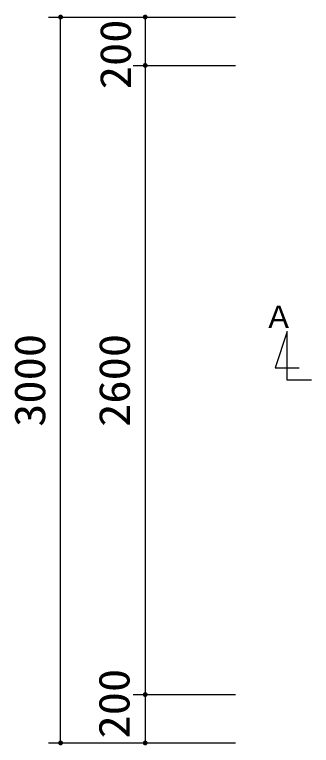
# Model space of a CAD drawing. Units: millimetres, scale not verified. Extents: x -14850 to 14850, y -10500 to 10500.
# Drawn here: x -11357 to -10129, y 4882 to 7902 of the extents above; entities that cross this region are included whole.
import ezdxf
from ezdxf.enums import TextEntityAlignment as Align

# ---------------------------------------------------------------- set-up
doc = ezdxf.new("R2010")
doc.units = ezdxf.units.MM
doc.header["$LTSCALE"] = 50
doc.layers.add('0-0_躯体', color=3, linetype='Continuous', lineweight=25)
doc.layers.add('0-1_製作', color=5, linetype='Continuous', lineweight=25)
doc.styles.add('ＭＳ ゴシック', font='')
doc.styles.get('ＭＳ ゴシック').set_extended_font_data('MS Gothic')

msp = doc.modelspace()

# ---------------------------------------------------------------- linework, layer by layer
at = {"layer": '0-0_躯体'}
msp.add_lwpolyline([(-10129.13, 6391.92), (-10229.13, 6391.92), (-10229.13, 6591.92), (-10279.13, 6441.92), (-10179.13, 6441.92)], dxfattribs=at)
at = {"layer": '0-1_製作', "color": 2}
for p, q in [((-11216.4, 7891.92), (-10443.12, 7891.92)), ((-11166.4, 4891.92), (-11166.4, 7891.92)), ((-10816.4, 7891.92), (-10816.4, 7691.92)), ((-10866.4, 7691.92), (-10443.12, 7691.92)), ((-10816.4, 7691.92), (-10816.4, 5091.92)), ((-10866.4, 5091.92), (-10443.12, 5091.92)), ((-10816.4, 5091.92), (-10816.4, 4891.92)), ((-11216.4, 4891.92), (-10443.12, 4891.92))]:
    msp.add_line(p, q, dxfattribs=at)
at = {"layer": '0-1_製作'}
for points in [[(-11168.89, 7901.6), (-11176.4, 7891.92), (-11170.08, 7901.21)], [(-11168.89, 7901.6), (-11166.4, 7891.92), (-11176.4, 7891.92)], [(-11170.08, 7901.21), (-11176.4, 7891.92), (-11176.38, 7892.54)], [(-11166.4, 7891.92), (-11176.32, 7890.66), (-11176.4, 7891.92)], [(-11170.08, 7901.21), (-11176.38, 7892.54), (-11171.22, 7900.68)], [(-11171.22, 7900.68), (-11176.38, 7892.54), (-11176.22, 7893.79)], [(-11166.4, 7891.92), (-11176.08, 7889.43), (-11176.32, 7890.66)], [(-11171.22, 7900.68), (-11176.22, 7893.79), (-11172.28, 7900.01)], [(-11172.28, 7900.01), (-11176.22, 7893.79), (-11175.91, 7895.01)], [(-11166.4, 7891.92), (-11175.7, 7888.23), (-11176.08, 7889.43)], [(-11172.28, 7900.01), (-11175.91, 7895.01), (-11173.24, 7899.21)], [(-11173.24, 7899.21), (-11175.91, 7895.01), (-11175.45, 7896.17)], [(-11166.4, 7891.92), (-11175.16, 7887.1), (-11175.7, 7888.23)], [(-11173.24, 7899.21), (-11175.45, 7896.17), (-11174.1, 7898.29)], [(-11174.1, 7898.29), (-11175.45, 7896.17), (-11174.84, 7897.27)], [(-11166.4, 7891.92), (-11174.49, 7886.04), (-11175.16, 7887.1)], [(-11166.4, 7891.92), (-11173.69, 7885.07), (-11174.49, 7886.04)], [(-11166.4, 7891.92), (-11172.77, 7884.21), (-11173.69, 7885.07)], [(-11166.4, 7891.92), (-11171.76, 7883.47), (-11172.77, 7884.21)], [(-11166.4, 7881.92), (-11171.76, 7883.47), (-11166.4, 7891.92)], [(-11166.4, 7881.92), (-11170.66, 7882.87), (-11171.76, 7883.47)], [(-11166.4, 7881.92), (-11169.49, 7882.41), (-11170.66, 7882.87)], [(-11166.4, 7881.92), (-11168.27, 7882.09), (-11169.49, 7882.41)], [(-11167.65, 7901.84), (-11166.4, 7891.92), (-11168.89, 7901.6)], [(-11166.4, 7901.92), (-11166.4, 7891.92), (-11167.65, 7901.84)], [(-11165.77, 7901.9), (-11166.4, 7891.92), (-11166.4, 7901.92)], [(-11164.52, 7901.74), (-11166.4, 7891.92), (-11165.77, 7901.9)], [(-11163.31, 7901.43), (-11166.4, 7891.92), (-11164.52, 7901.74)], [(-11162.14, 7900.96), (-11166.4, 7891.92), (-11163.31, 7901.43)], [(-11161.04, 7900.36), (-11166.4, 7891.92), (-11162.14, 7900.96)], [(-11160.02, 7899.62), (-11166.4, 7891.92), (-11161.04, 7900.36)], [(-11160.02, 7899.62), (-11156.4, 7891.92), (-11166.4, 7891.92)], [(-11156.4, 7891.92), (-11166.4, 7881.92), (-11166.4, 7891.92)], [(-11156.4, 7891.92), (-11165.15, 7881.99), (-11166.4, 7881.92)], [(-11156.4, 7891.92), (-11163.91, 7882.23), (-11165.15, 7881.99)], [(-11156.4, 7891.92), (-11162.72, 7882.62), (-11163.91, 7882.23)], [(-11156.42, 7891.29), (-11162.72, 7882.62), (-11156.4, 7891.92)], [(-11156.42, 7891.29), (-11161.58, 7883.15), (-11162.72, 7882.62)], [(-11156.58, 7890.04), (-11161.58, 7883.15), (-11156.42, 7891.29)], [(-11156.58, 7890.04), (-11160.52, 7883.83), (-11161.58, 7883.15)], [(-11156.89, 7888.83), (-11160.52, 7883.83), (-11156.58, 7890.04)], [(-11156.89, 7888.83), (-11159.55, 7884.63), (-11160.52, 7883.83)], [(-11159.11, 7898.76), (-11156.4, 7891.92), (-11160.02, 7899.62)], [(-11157.35, 7887.66), (-11159.55, 7884.63), (-11156.89, 7888.83)], [(-11157.35, 7887.66), (-11158.69, 7885.54), (-11159.55, 7884.63)], [(-11158.31, 7897.79), (-11156.4, 7891.92), (-11159.11, 7898.76)], [(-11157.96, 7886.56), (-11158.69, 7885.54), (-11157.35, 7887.66)], [(-11157.64, 7896.73), (-11156.4, 7891.92), (-11158.31, 7897.79)], [(-11157.1, 7895.6), (-11156.4, 7891.92), (-11157.64, 7896.73)], [(-11156.71, 7894.4), (-11156.4, 7891.92), (-11157.1, 7895.6)], [(-11156.48, 7893.17), (-11156.4, 7891.92), (-11156.71, 7894.4)], [(-10818.89, 7901.6), (-10826.4, 7891.92), (-10826.38, 7892.54)], [(-10818.89, 7901.6), (-10816.4, 7891.92), (-10826.4, 7891.92)], [(-10816.4, 7891.92), (-10826.32, 7890.66), (-10826.4, 7891.92)], [(-10818.89, 7901.6), (-10826.38, 7892.54), (-10820.08, 7901.21)], [(-10820.08, 7901.21), (-10826.38, 7892.54), (-10826.22, 7893.79)], [(-10816.4, 7891.92), (-10826.08, 7889.43), (-10826.32, 7890.66)], [(-10820.08, 7901.21), (-10826.22, 7893.79), (-10821.22, 7900.68)], [(-10821.22, 7900.68), (-10826.22, 7893.79), (-10825.91, 7895.01)], [(-10816.4, 7891.92), (-10825.7, 7888.23), (-10826.08, 7889.43)], [(-10821.22, 7900.68), (-10825.91, 7895.01), (-10822.28, 7900.01)], [(-10822.28, 7900.01), (-10825.91, 7895.01), (-10825.45, 7896.17)], [(-10816.4, 7891.92), (-10825.16, 7887.1), (-10825.7, 7888.23)], [(-10822.28, 7900.01), (-10825.45, 7896.17), (-10823.24, 7899.21)], [(-10823.24, 7899.21), (-10825.45, 7896.17), (-10824.84, 7897.27)], [(-10816.4, 7891.92), (-10824.49, 7886.04), (-10825.16, 7887.1)], [(-10823.24, 7899.21), (-10824.84, 7897.27), (-10824.1, 7898.29)], [(-10816.4, 7891.92), (-10823.69, 7885.07), (-10824.49, 7886.04)], [(-10816.4, 7891.92), (-10822.77, 7884.21), (-10823.69, 7885.07)], [(-10816.4, 7891.92), (-10821.76, 7883.47), (-10822.77, 7884.21)], [(-10816.4, 7881.92), (-10821.76, 7883.47), (-10816.4, 7891.92)], [(-10816.4, 7881.92), (-10820.66, 7882.87), (-10821.76, 7883.47)], [(-10816.4, 7881.92), (-10819.49, 7882.41), (-10820.66, 7882.87)], [(-10816.4, 7881.92), (-10818.27, 7882.09), (-10819.49, 7882.41)], [(-10817.65, 7901.84), (-10816.4, 7891.92), (-10818.89, 7901.6)], [(-10816.4, 7901.92), (-10816.4, 7891.92), (-10817.65, 7901.84)], [(-10815.77, 7901.9), (-10816.4, 7891.92), (-10816.4, 7901.92)], [(-10814.52, 7901.74), (-10816.4, 7891.92), (-10815.77, 7901.9)], [(-10813.31, 7901.43), (-10816.4, 7891.92), (-10814.52, 7901.74)], [(-10812.14, 7900.96), (-10816.4, 7891.92), (-10813.31, 7901.43)], [(-10811.04, 7900.36), (-10816.4, 7891.92), (-10812.14, 7900.96)], [(-10810.02, 7899.62), (-10816.4, 7891.92), (-10811.04, 7900.36)], [(-10810.02, 7899.62), (-10806.4, 7891.92), (-10816.4, 7891.92)], [(-10806.4, 7891.92), (-10816.4, 7881.92), (-10816.4, 7891.92)], [(-10806.4, 7891.92), (-10815.15, 7881.99), (-10816.4, 7881.92)], [(-10806.4, 7891.92), (-10813.91, 7882.23), (-10815.15, 7881.99)], [(-10806.4, 7891.92), (-10812.72, 7882.62), (-10813.91, 7882.23)], [(-10806.42, 7891.29), (-10812.72, 7882.62), (-10806.4, 7891.92)], [(-10806.58, 7890.04), (-10812.72, 7882.62), (-10806.42, 7891.29)], [(-10806.58, 7890.04), (-10811.58, 7883.15), (-10812.72, 7882.62)], [(-10806.89, 7888.83), (-10811.58, 7883.15), (-10806.58, 7890.04)], [(-10806.89, 7888.83), (-10810.52, 7883.83), (-10811.58, 7883.15)], [(-10807.35, 7887.66), (-10810.52, 7883.83), (-10806.89, 7888.83)], [(-10807.35, 7887.66), (-10809.55, 7884.63), (-10810.52, 7883.83)], [(-10809.11, 7898.76), (-10806.4, 7891.92), (-10810.02, 7899.62)], [(-10807.96, 7886.56), (-10809.55, 7884.63), (-10807.35, 7887.66)], [(-10807.96, 7886.56), (-10808.69, 7885.54), (-10809.55, 7884.63)], [(-10808.31, 7897.79), (-10806.4, 7891.92), (-10809.11, 7898.76)], [(-10807.64, 7896.73), (-10806.4, 7891.92), (-10808.31, 7897.79)], [(-10807.1, 7895.6), (-10806.4, 7891.92), (-10807.64, 7896.73)], [(-10806.71, 7894.4), (-10806.4, 7891.92), (-10807.1, 7895.6)], [(-10806.48, 7893.17), (-10806.4, 7891.92), (-10806.71, 7894.4)], [(-11166.4, 7881.92), (-11167.03, 7881.94), (-11168.27, 7882.09)], [(-10816.4, 7881.92), (-10817.03, 7881.94), (-10818.27, 7882.09)], [(-10818.89, 7701.6), (-10826.4, 7691.92), (-10820.08, 7701.21)], [(-10818.89, 7701.6), (-10816.4, 7691.92), (-10826.4, 7691.92)], [(-10820.08, 7701.21), (-10826.4, 7691.92), (-10826.38, 7692.54)], [(-10820.08, 7701.21), (-10826.38, 7692.54), (-10821.22, 7700.68)], [(-10817.65, 7701.84), (-10816.4, 7691.92), (-10818.89, 7701.6)], [(-10816.4, 7701.92), (-10816.4, 7691.92), (-10817.65, 7701.84)], [(-10815.77, 7701.9), (-10816.4, 7691.92), (-10816.4, 7701.92)], [(-10814.52, 7701.74), (-10816.4, 7691.92), (-10815.77, 7701.9)], [(-10813.31, 7701.43), (-10816.4, 7691.92), (-10814.52, 7701.74)], [(-10812.14, 7700.96), (-10816.4, 7691.92), (-10813.31, 7701.43)], [(-10816.4, 7691.92), (-10826.32, 7690.66), (-10826.4, 7691.92)], [(-10821.22, 7700.68), (-10826.38, 7692.54), (-10826.22, 7693.79)], [(-10816.4, 7691.92), (-10826.08, 7689.43), (-10826.32, 7690.66)], [(-10821.22, 7700.68), (-10826.22, 7693.79), (-10822.28, 7700.01)], [(-10822.28, 7700.01), (-10826.22, 7693.79), (-10825.91, 7695.01)], [(-10816.4, 7691.92), (-10825.7, 7688.23), (-10826.08, 7689.43)], [(-10822.28, 7700.01), (-10825.91, 7695.01), (-10823.24, 7699.21)], [(-10823.24, 7699.21), (-10825.91, 7695.01), (-10825.45, 7696.17)], [(-10816.4, 7691.92), (-10825.16, 7687.1), (-10825.7, 7688.23)], [(-10823.24, 7699.21), (-10825.45, 7696.17), (-10824.1, 7698.29)], [(-10824.1, 7698.29), (-10825.45, 7696.17), (-10824.84, 7697.27)], [(-10816.4, 7691.92), (-10824.49, 7686.04), (-10825.16, 7687.1)], [(-10816.4, 7691.92), (-10823.69, 7685.07), (-10824.49, 7686.04)], [(-10816.4, 7691.92), (-10822.77, 7684.21), (-10823.69, 7685.07)], [(-10816.4, 7691.92), (-10821.76, 7683.47), (-10822.77, 7684.21)], [(-10816.4, 7681.92), (-10821.76, 7683.47), (-10816.4, 7691.92)], [(-10816.4, 7681.92), (-10820.66, 7682.87), (-10821.76, 7683.47)], [(-10816.4, 7681.92), (-10819.49, 7682.41), (-10820.66, 7682.87)], [(-10816.4, 7681.92), (-10818.27, 7682.09), (-10819.49, 7682.41)], [(-10816.4, 7681.92), (-10817.03, 7681.94), (-10818.27, 7682.09)], [(-10811.04, 7700.36), (-10816.4, 7691.92), (-10812.14, 7700.96)], [(-10810.02, 7699.62), (-10816.4, 7691.92), (-10811.04, 7700.36)], [(-10810.02, 7699.62), (-10806.4, 7691.92), (-10816.4, 7691.92)], [(-10806.4, 7691.92), (-10816.4, 7681.92), (-10816.4, 7691.92)], [(-10806.4, 7691.92), (-10815.15, 7681.99), (-10816.4, 7681.92)], [(-10806.4, 7691.92), (-10813.91, 7682.23), (-10815.15, 7681.99)], [(-10806.4, 7691.92), (-10812.72, 7682.62), (-10813.91, 7682.23)], [(-10806.42, 7691.29), (-10812.72, 7682.62), (-10806.4, 7691.92)], [(-10806.42, 7691.29), (-10811.58, 7683.15), (-10812.72, 7682.62)], [(-10806.58, 7690.04), (-10811.58, 7683.15), (-10806.42, 7691.29)], [(-10806.58, 7690.04), (-10810.52, 7683.83), (-10811.58, 7683.15)], [(-10806.89, 7688.83), (-10810.52, 7683.83), (-10806.58, 7690.04)], [(-10806.89, 7688.83), (-10809.55, 7684.63), (-10810.52, 7683.83)], [(-10809.11, 7698.76), (-10806.4, 7691.92), (-10810.02, 7699.62)], [(-10807.35, 7687.66), (-10809.55, 7684.63), (-10806.89, 7688.83)], [(-10807.35, 7687.66), (-10808.69, 7685.54), (-10809.55, 7684.63)], [(-10808.31, 7697.79), (-10806.4, 7691.92), (-10809.11, 7698.76)], [(-10807.96, 7686.56), (-10808.69, 7685.54), (-10807.35, 7687.66)], [(-10807.64, 7696.73), (-10806.4, 7691.92), (-10808.31, 7697.79)], [(-10807.1, 7695.6), (-10806.4, 7691.92), (-10807.64, 7696.73)], [(-10806.71, 7694.4), (-10806.4, 7691.92), (-10807.1, 7695.6)], [(-10806.48, 7693.17), (-10806.4, 7691.92), (-10806.71, 7694.4)], [(-10822.28, 5100.01), (-10826.4, 5091.92), (-10826.38, 5092.54)], [(-10822.28, 5100.01), (-10816.4, 5091.92), (-10826.4, 5091.92)], [(-10816.4, 5091.92), (-10826.32, 5090.66), (-10826.4, 5091.92)], [(-10822.28, 5100.01), (-10826.38, 5092.54), (-10823.24, 5099.21)], [(-10823.24, 5099.21), (-10826.38, 5092.54), (-10826.22, 5093.79)], [(-10816.4, 5091.92), (-10826.08, 5089.43), (-10826.32, 5090.66)], [(-10823.24, 5099.21), (-10826.22, 5093.79), (-10824.1, 5098.29)], [(-10824.1, 5098.29), (-10826.22, 5093.79), (-10825.91, 5095.01)], [(-10816.4, 5091.92), (-10825.7, 5088.23), (-10826.08, 5089.43)], [(-10824.1, 5098.29), (-10825.91, 5095.01), (-10824.84, 5097.27)], [(-10824.84, 5097.27), (-10825.91, 5095.01), (-10825.45, 5096.17)], [(-10816.4, 5091.92), (-10825.16, 5087.1), (-10825.7, 5088.23)], [(-10816.4, 5091.92), (-10824.49, 5086.04), (-10825.16, 5087.1)], [(-10816.4, 5091.92), (-10823.69, 5085.07), (-10824.49, 5086.04)], [(-10816.4, 5091.92), (-10822.77, 5084.21), (-10823.69, 5085.07)], [(-10816.4, 5091.92), (-10821.76, 5083.47), (-10822.77, 5084.21)], [(-10821.22, 5100.68), (-10816.4, 5091.92), (-10822.28, 5100.01)], [(-10816.4, 5091.92), (-10820.66, 5082.87), (-10821.76, 5083.47)], [(-10820.08, 5101.21), (-10816.4, 5091.92), (-10821.22, 5100.68)], [(-10816.4, 5091.92), (-10819.49, 5082.41), (-10820.66, 5082.87)], [(-10818.89, 5101.6), (-10816.4, 5091.92), (-10820.08, 5101.21)], [(-10816.4, 5081.92), (-10819.49, 5082.41), (-10816.4, 5091.92)], [(-10816.4, 5081.92), (-10818.27, 5082.09), (-10819.49, 5082.41)], [(-10817.65, 5101.84), (-10816.4, 5091.92), (-10818.89, 5101.6)], [(-10816.4, 5081.92), (-10817.03, 5081.94), (-10818.27, 5082.09)], [(-10816.4, 5101.92), (-10816.4, 5091.92), (-10817.65, 5101.84)], [(-10815.77, 5101.9), (-10816.4, 5091.92), (-10816.4, 5101.92)], [(-10814.52, 5101.74), (-10816.4, 5091.92), (-10815.77, 5101.9)], [(-10813.31, 5101.43), (-10816.4, 5091.92), (-10814.52, 5101.74)], [(-10812.14, 5100.96), (-10816.4, 5091.92), (-10813.31, 5101.43)], [(-10811.04, 5100.36), (-10816.4, 5091.92), (-10812.14, 5100.96)], [(-10811.04, 5100.36), (-10806.4, 5091.92), (-10816.4, 5091.92)], [(-10806.4, 5091.92), (-10816.4, 5081.92), (-10816.4, 5091.92)], [(-10806.4, 5091.92), (-10815.15, 5081.99), (-10816.4, 5081.92)], [(-10806.4, 5091.92), (-10813.91, 5082.23), (-10815.15, 5081.99)], [(-10806.4, 5091.92), (-10812.72, 5082.62), (-10813.91, 5082.23)], [(-10806.4, 5091.92), (-10811.58, 5083.15), (-10812.72, 5082.62)], [(-10806.4, 5091.92), (-10810.52, 5083.83), (-10811.58, 5083.15)], [(-10810.02, 5099.62), (-10806.4, 5091.92), (-10811.04, 5100.36)], [(-10806.4, 5091.92), (-10809.55, 5084.63), (-10810.52, 5083.83)], [(-10809.11, 5098.76), (-10806.4, 5091.92), (-10810.02, 5099.62)], [(-10806.42, 5091.29), (-10809.55, 5084.63), (-10806.4, 5091.92)], [(-10806.58, 5090.04), (-10809.55, 5084.63), (-10806.42, 5091.29)], [(-10806.58, 5090.04), (-10808.69, 5085.54), (-10809.55, 5084.63)], [(-10808.31, 5097.79), (-10806.4, 5091.92), (-10809.11, 5098.76)], [(-10806.89, 5088.83), (-10808.69, 5085.54), (-10806.58, 5090.04)], [(-10806.89, 5088.83), (-10807.96, 5086.56), (-10808.69, 5085.54)], [(-10807.64, 5096.73), (-10806.4, 5091.92), (-10808.31, 5097.79)], [(-10807.35, 5087.66), (-10807.96, 5086.56), (-10806.89, 5088.83)], [(-10807.1, 5095.6), (-10806.4, 5091.92), (-10807.64, 5096.73)], [(-10806.71, 5094.4), (-10806.4, 5091.92), (-10807.1, 5095.6)], [(-10806.48, 5093.17), (-10806.4, 5091.92), (-10806.71, 5094.4)], [(-11172.28, 4900.01), (-11176.4, 4891.92), (-11173.24, 4899.21)], [(-11172.28, 4900.01), (-11166.4, 4891.92), (-11176.4, 4891.92)], [(-11173.24, 4899.21), (-11176.4, 4891.92), (-11176.38, 4892.55)], [(-11173.24, 4899.21), (-11176.38, 4892.55), (-11174.1, 4898.29)], [(-11174.1, 4898.29), (-11176.38, 4892.55), (-11176.22, 4893.79)], [(-11174.1, 4898.29), (-11176.22, 4893.79), (-11174.84, 4897.28)], [(-11174.84, 4897.28), (-11176.22, 4893.79), (-11175.91, 4895.01)], [(-11174.84, 4897.28), (-11175.91, 4895.01), (-11175.45, 4896.18)], [(-11171.22, 4900.68), (-11166.4, 4891.92), (-11172.28, 4900.01)], [(-11170.08, 4901.22), (-11166.4, 4891.92), (-11171.22, 4900.68)], [(-11168.89, 4901.6), (-11166.4, 4891.92), (-11170.08, 4901.22)], [(-11167.65, 4901.84), (-11166.4, 4891.92), (-11168.89, 4901.6)], [(-11166.4, 4901.92), (-11166.4, 4891.92), (-11167.65, 4901.84)], [(-11165.77, 4901.9), (-11166.4, 4891.92), (-11166.4, 4901.92)], [(-11164.52, 4901.74), (-11166.4, 4891.92), (-11165.77, 4901.9)], [(-11163.31, 4901.43), (-11166.4, 4891.92), (-11164.52, 4901.74)], [(-11162.14, 4900.97), (-11166.4, 4891.92), (-11163.31, 4901.43)], [(-11162.14, 4900.97), (-11156.4, 4891.92), (-11166.4, 4891.92)], [(-11161.04, 4900.36), (-11156.4, 4891.92), (-11162.14, 4900.97)], [(-11160.02, 4899.62), (-11156.4, 4891.92), (-11161.04, 4900.36)], [(-11159.11, 4898.76), (-11156.4, 4891.92), (-11160.02, 4899.62)], [(-11158.31, 4897.8), (-11156.4, 4891.92), (-11159.11, 4898.76)], [(-11157.64, 4896.73), (-11156.4, 4891.92), (-11158.31, 4897.8)], [(-11157.1, 4895.6), (-11156.4, 4891.92), (-11157.64, 4896.73)], [(-11156.71, 4894.4), (-11156.4, 4891.92), (-11157.1, 4895.6)], [(-11156.48, 4893.17), (-11156.4, 4891.92), (-11156.71, 4894.4)], [(-10822.28, 4900.01), (-10826.4, 4891.92), (-10823.24, 4899.21)], [(-10822.28, 4900.01), (-10816.4, 4891.92), (-10826.4, 4891.92)], [(-10823.24, 4899.21), (-10826.4, 4891.92), (-10826.38, 4892.55)], [(-10823.24, 4899.21), (-10826.38, 4892.55), (-10824.1, 4898.29)], [(-10824.1, 4898.29), (-10826.38, 4892.55), (-10826.22, 4893.79)], [(-10824.1, 4898.29), (-10826.22, 4893.79), (-10824.84, 4897.28)], [(-10824.84, 4897.28), (-10826.22, 4893.79), (-10825.91, 4895.01)], [(-10824.84, 4897.28), (-10825.91, 4895.01), (-10825.45, 4896.18)], [(-10821.22, 4900.68), (-10816.4, 4891.92), (-10822.28, 4900.01)], [(-10820.08, 4901.22), (-10816.4, 4891.92), (-10821.22, 4900.68)], [(-10818.89, 4901.6), (-10816.4, 4891.92), (-10820.08, 4901.22)], [(-10817.65, 4901.84), (-10816.4, 4891.92), (-10818.89, 4901.6)], [(-10816.4, 4901.92), (-10816.4, 4891.92), (-10817.65, 4901.84)], [(-10815.77, 4901.9), (-10816.4, 4891.92), (-10816.4, 4901.92)], [(-10814.52, 4901.74), (-10816.4, 4891.92), (-10815.77, 4901.9)], [(-10813.31, 4901.43), (-10816.4, 4891.92), (-10814.52, 4901.74)], [(-10812.14, 4900.97), (-10816.4, 4891.92), (-10813.31, 4901.43)], [(-10812.14, 4900.97), (-10806.4, 4891.92), (-10816.4, 4891.92)], [(-10811.04, 4900.36), (-10806.4, 4891.92), (-10812.14, 4900.97)], [(-10810.02, 4899.62), (-10806.4, 4891.92), (-10811.04, 4900.36)], [(-10809.11, 4898.76), (-10806.4, 4891.92), (-10810.02, 4899.62)], [(-10808.31, 4897.8), (-10806.4, 4891.92), (-10809.11, 4898.76)], [(-10807.64, 4896.73), (-10806.4, 4891.92), (-10808.31, 4897.8)], [(-10807.1, 4895.6), (-10806.4, 4891.92), (-10807.64, 4896.73)], [(-10806.71, 4894.4), (-10806.4, 4891.92), (-10807.1, 4895.6)], [(-10806.48, 4893.17), (-10806.4, 4891.92), (-10806.71, 4894.4)], [(-11166.4, 4891.92), (-11176.32, 4890.66), (-11176.4, 4891.92)], [(-11166.4, 4891.92), (-11176.08, 4889.43), (-11176.32, 4890.66)], [(-11166.4, 4891.92), (-11175.7, 4888.24), (-11176.08, 4889.43)], [(-11166.4, 4891.92), (-11175.16, 4887.1), (-11175.7, 4888.24)], [(-11166.4, 4891.92), (-11174.49, 4886.04), (-11175.16, 4887.1)], [(-11166.4, 4891.92), (-11173.69, 4885.07), (-11174.49, 4886.04)], [(-11166.4, 4891.92), (-11172.77, 4884.21), (-11173.69, 4885.07)], [(-11166.4, 4891.92), (-11171.76, 4883.47), (-11172.77, 4884.21)], [(-11166.4, 4891.92), (-11170.66, 4882.87), (-11171.76, 4883.47)], [(-11166.4, 4891.92), (-11169.49, 4882.41), (-11170.66, 4882.87)], [(-11166.4, 4881.92), (-11169.49, 4882.41), (-11166.4, 4891.92)], [(-11166.4, 4881.92), (-11168.27, 4882.09), (-11169.49, 4882.41)], [(-11166.4, 4881.92), (-11167.03, 4881.94), (-11168.27, 4882.09)], [(-11156.4, 4891.92), (-11166.4, 4881.92), (-11166.4, 4891.92)], [(-11156.4, 4891.92), (-11165.15, 4882), (-11166.4, 4881.92)], [(-11156.4, 4891.92), (-11163.91, 4882.23), (-11165.15, 4882)], [(-11156.4, 4891.92), (-11162.72, 4882.62), (-11163.91, 4882.23)], [(-11156.4, 4891.92), (-11161.58, 4883.15), (-11162.72, 4882.62)], [(-11156.4, 4891.92), (-11160.52, 4883.83), (-11161.58, 4883.15)], [(-11156.4, 4891.92), (-11159.55, 4884.63), (-11160.52, 4883.83)], [(-11156.42, 4891.29), (-11159.55, 4884.63), (-11156.4, 4891.92)], [(-11156.42, 4891.29), (-11158.69, 4885.54), (-11159.55, 4884.63)], [(-11156.58, 4890.04), (-11158.69, 4885.54), (-11156.42, 4891.29)], [(-11156.58, 4890.04), (-11157.96, 4886.56), (-11158.69, 4885.54)], [(-11156.89, 4888.83), (-11157.96, 4886.56), (-11156.58, 4890.04)], [(-11156.89, 4888.83), (-11157.35, 4887.66), (-11157.96, 4886.56)], [(-10816.4, 4891.92), (-10826.32, 4890.66), (-10826.4, 4891.92)], [(-10816.4, 4891.92), (-10826.08, 4889.43), (-10826.32, 4890.66)], [(-10816.4, 4891.92), (-10825.7, 4888.24), (-10826.08, 4889.43)], [(-10816.4, 4891.92), (-10825.16, 4887.1), (-10825.7, 4888.24)], [(-10816.4, 4891.92), (-10824.49, 4886.04), (-10825.16, 4887.1)], [(-10816.4, 4891.92), (-10823.69, 4885.07), (-10824.49, 4886.04)], [(-10816.4, 4891.92), (-10822.77, 4884.21), (-10823.69, 4885.07)], [(-10816.4, 4891.92), (-10821.76, 4883.47), (-10822.77, 4884.21)], [(-10816.4, 4891.92), (-10820.66, 4882.87), (-10821.76, 4883.47)], [(-10816.4, 4891.92), (-10819.49, 4882.41), (-10820.66, 4882.87)], [(-10816.4, 4881.92), (-10819.49, 4882.41), (-10816.4, 4891.92)], [(-10816.4, 4881.92), (-10818.27, 4882.09), (-10819.49, 4882.41)], [(-10816.4, 4881.92), (-10817.03, 4881.94), (-10818.27, 4882.09)], [(-10806.4, 4891.92), (-10816.4, 4881.92), (-10816.4, 4891.92)], [(-10806.4, 4891.92), (-10815.15, 4882), (-10816.4, 4881.92)], [(-10806.4, 4891.92), (-10813.91, 4882.23), (-10815.15, 4882)], [(-10806.4, 4891.92), (-10812.72, 4882.62), (-10813.91, 4882.23)], [(-10806.4, 4891.92), (-10811.58, 4883.15), (-10812.72, 4882.62)], [(-10806.4, 4891.92), (-10810.52, 4883.83), (-10811.58, 4883.15)], [(-10806.4, 4891.92), (-10809.55, 4884.63), (-10810.52, 4883.83)], [(-10806.42, 4891.29), (-10809.55, 4884.63), (-10806.4, 4891.92)], [(-10806.42, 4891.29), (-10808.69, 4885.54), (-10809.55, 4884.63)], [(-10806.58, 4890.04), (-10808.69, 4885.54), (-10806.42, 4891.29)], [(-10806.58, 4890.04), (-10807.96, 4886.56), (-10808.69, 4885.54)], [(-10806.89, 4888.83), (-10807.96, 4886.56), (-10806.58, 4890.04)], [(-10806.89, 4888.83), (-10807.35, 4887.66), (-10807.96, 4886.56)]]:
    msp.add_solid(points, dxfattribs=at)

# ---------------------------------------------------------------- texts
at = {"layer": '0-0_躯体', "color": 4, "style": 'ＭＳ ゴシック'}
msp.add_text('Ａ', height=91.79, dxfattribs=at).set_placement((-10326.52, 6579.39), align=Align.BOTTOM_LEFT)
at = {"layer": '0-1_製作', "color": 4, "style": 'ＭＳ ゴシック', "width": 1.1}
for s, p in [('200', (-10837.28, 7593.4)), ('3000', (-11191.4, 6198.17)), ('2600', (-10841.4, 6198.17)), ('200', (-10842.87, 4910.29))]:
    msp.add_text(s, height=128.4, rotation=90, dxfattribs=at).set_placement(p, align=Align.BOTTOM_LEFT)

doc.saveas('drawing.dxf')
